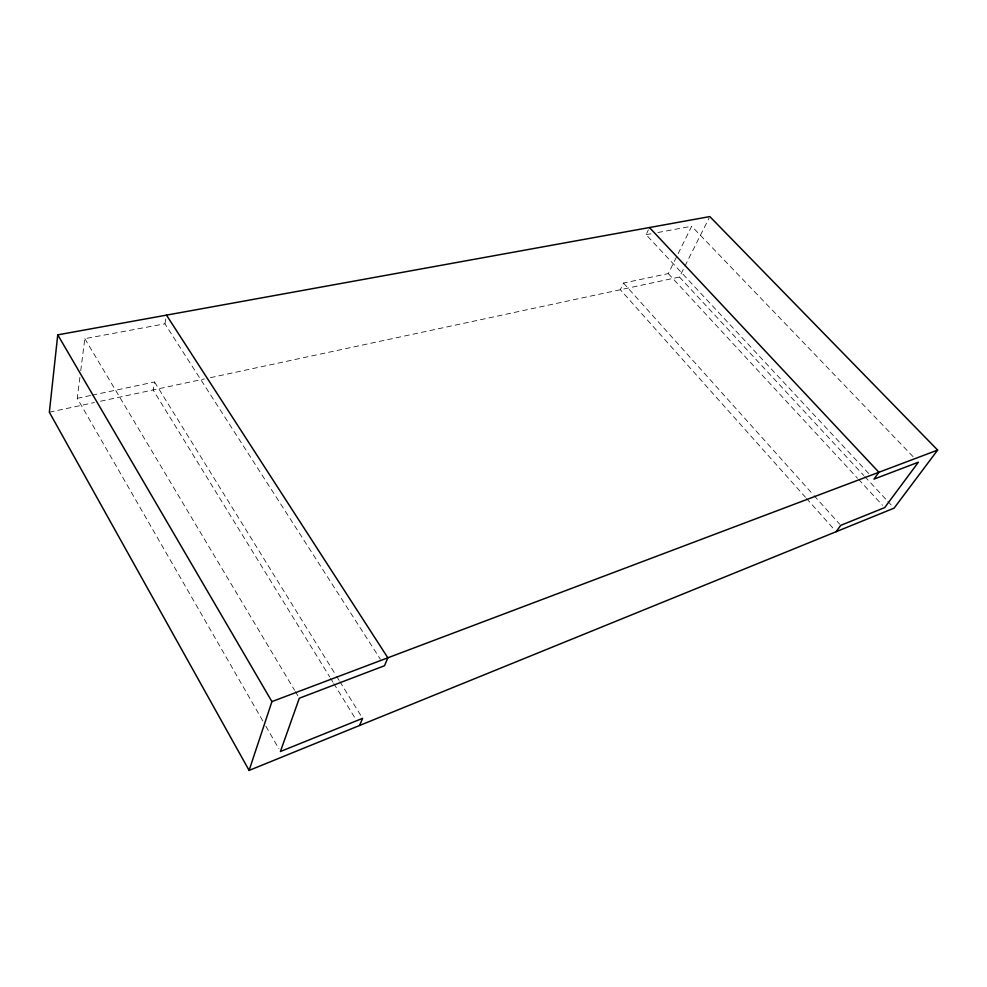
<?xml version="1.0" encoding="UTF-8"?>
<svg xmlns="http://www.w3.org/2000/svg" width="987" height="987" viewBox="0 0 987 987"><rect width="100%" height="100%" fill="white"/><g stroke="black" fill="none" stroke-linecap="round" stroke-linejoin="round"><path stroke-width="0.74" stroke-dasharray="4.93 3.7" d="M262.789 720.855L77.245 398.316L79.959 376.898M80.737 370.779L84.808 338.664L164.928 323.822L380.377 659.254M92.112 395.17L154.552 381.994L153.133 389.951L329.757 676.983M164.928 323.822L165.964 318.024M913.086 456.66L691.677 226.245L668.298 273.584L623.488 283.047L620.354 289.709L805.466 497.288M868.708 473.513L646.115 234.684L648.348 229.922M210.404 377.663L679.463 277.039L709.122 217.967M49.35 412.208L94.468 402.536M100.489 401.24L204.371 378.959M77.245 398.316L90.619 395.491M646.115 234.684L652 233.598M657.873 232.513L691.677 226.245M679.463 277.039L863.736 475.438M864.785 476.561L886.77 500.236M887.819 501.371L893.05 506.997M668.298 273.584L857.493 478.214M858.542 479.337L882.575 505.344M623.488 283.047L813.041 494.487M814.065 495.634L839.69 524.208M806.49 498.435L835.125 530.55M154.552 381.994L335.864 675.157M336.678 676.465L339.109 680.388M339.91 681.696L361.773 717.031M330.571 678.291L332.989 682.227M333.791 683.535L355.567 718.931M84.808 338.664L294.582 690.283M295.372 691.603L298.53 696.884M265.861 726.185L278.889 748.837"/><path stroke-width="1.48" d="M57.752 334.852L49.35 412.208L249.106 770.415L894.099 508.132L937.65 450.084L709.813 216.585L57.752 334.852L271.918 701.597L249.106 770.415M359.601 725.482L362.574 718.351L280.419 751.502L299.32 698.216L384.535 665.719L387.842 657.798L166.482 315.137M836.149 531.697L840.714 525.355L884.673 507.602L918.403 462.2L873.951 479.139L878.899 472.279L649.471 227.528M271.918 701.597L937.65 450.084"/></g></svg>
